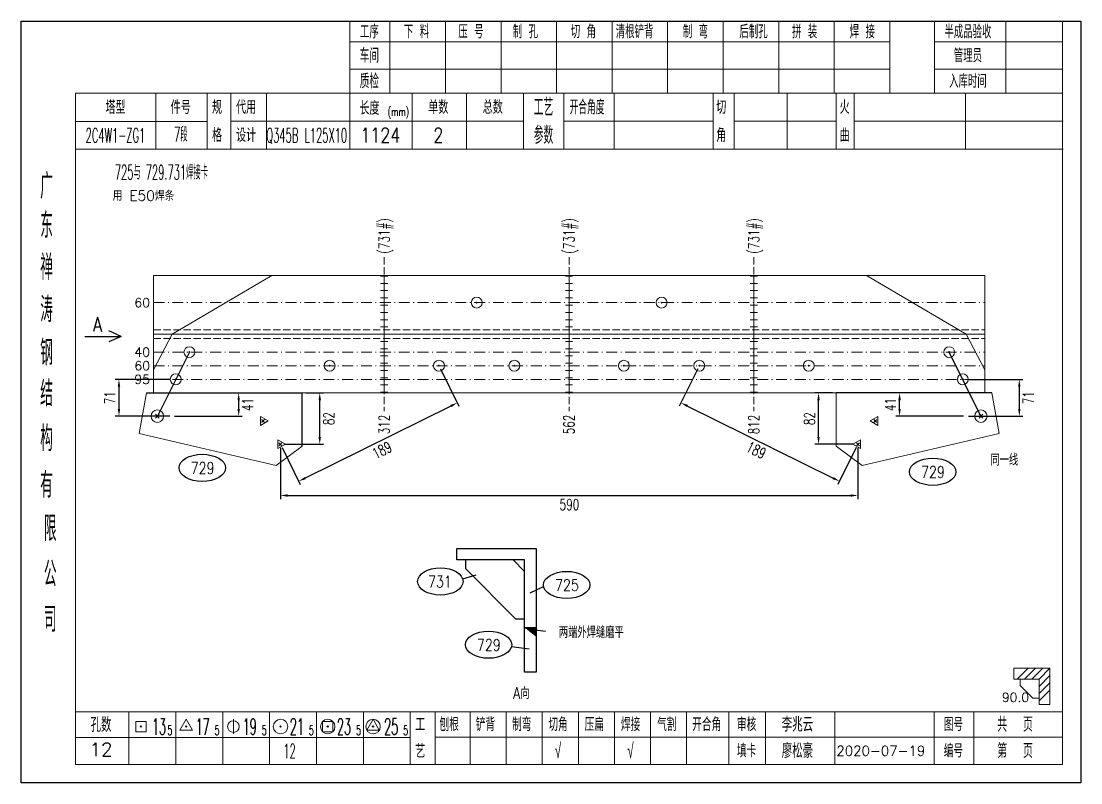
# Model space of a CAD drawing. Extents: x 154981 to 165753, y -86801 to -82885.
# Drawn here: x 164193.4 to 164485.5, y -83126.7 to -82916.7 of the extents above; entities that cross this region are included whole.
import ezdxf
from ezdxf.enums import TextEntityAlignment as Align

# ---------------------------------------------------------------- set-up
doc = ezdxf.new("R2010")
doc.units = 0
doc.header["$MEASUREMENT"] = 0
doc.linetypes.add('一点画线', pattern=[5.2, 3, -1, 0.2, -1])
doc.linetypes.add('虚线', pattern=[2.75, 2, -0.75])
doc.layers.get('0').update_dxf_attribs({"linetype": 'CONTINUOUS', "lineweight": 25})
doc.layers.get('Defpoints').update_dxf_attribs({"linetype": 'CONTINUOUS'})
for name, color, linetype, lineweight in [('1', 7, 'CONTINUOUS', 25), ('2', 7, 'CONTINUOUS', 25), ('4', 7, 'CONTINUOUS', 25), ('5', 7, 'CONTINUOUS', 25)]:
    doc.layers.add(name, color=color, linetype=linetype, lineweight=lineweight)
doc.styles.add('DimFont', font='simplex.shx', dxfattribs={"width": 0.8, "bigfont": 'gbhzfs.shx'})
doc.styles.get("Standard").update_dxf_attribs({"font": 'simplex.shx', "width": 0.7, "height": 3, "bigfont": 'gbhzfs.shx'})
doc.dimstyles.new('DHDxfDimStyleOpen30', dxfattribs={"dimtxt": 2.5, "dimasz": 2.5, "dimexe": 1.25, "dimexo": 0.625, "dimtad": 2, "dimtxsty": 'DimFont', "dimblk": 'OPEN30', "dimblk1": 'OPEN30', "dimblk2": 'OPEN30', "dimcen": 2.5, "dimadec": 0, "dimazin": 0, "dimtfac": 1, "dimtmove": 0, "dimatfit": 3, "dimfxl": 0, "dimarcsym": 0})

# ---------------------------------------------------------------- blocks, each defined once
blk = doc.blocks.new('孔21.5')
at = {"layer": '5', "color": 7, "linetype": 'Continuous', "lineweight": 13}
for p, q in [((-0.1, -0.1), (0.1, 0.1)), ((0.1, -0.1), (-0.1, 0.1))]:
    blk.add_line(p, q, dxfattribs=at)
blk.add_circle((0, 0), 1, dxfattribs=at)
blk = doc.blocks.new('*D538')
at = {"color": 0, "linetype": 'Continuous', "lineweight": -2}
for p, q in [((164309, -83012.58), (164314.05, -83022.8)), ((164311.82, -83022.79), (164271.67, -83042.66)), ((164265.27, -83034.22), (164270.32, -83044.44))]:
    blk.add_line(p, q, dxfattribs=at)
at = {"color": 0, "linetype": 'Continuous'}
for points in [[(164311.67, -83022.49), (164311.96, -83023.09), (164313.61, -83021.9)], [(164271.52, -83042.36), (164271.82, -83042.96), (164269.88, -83043.54)]]:
    blk.add_solid(points, dxfattribs=at)
at = {"layer": 'Defpoints', "color": 0, "linetype": 'Continuous'}
for p in [(164308.55, -83011.69), (164264.82, -83033.33), (164269.88, -83043.54)]:
    blk.add_point(p, dxfattribs=at)
at = {"color": 6, "linetype": 'Continuous', "insert": (164292.85, -83034.96), "char_height": 3, "attachment_point": 5, "rotation": 26.331}
blk.add_mtext('\\A1;189', dxfattribs=at)
blk = doc.blocks.new('*D536')
at = {"color": 0, "linetype": 'Continuous', "lineweight": -2}
for p, q in [((164271.83, -83019.19), (164276.68, -83019.19)), ((164275.68, -83031.33), (164275.68, -83021.19)), ((164265.82, -83033.33), (164276.68, -83033.33))]:
    blk.add_line(p, q, dxfattribs=at)
at = {"color": 0, "linetype": 'Continuous'}
for points in [[(164275.34, -83021.19), (164276.01, -83021.19), (164275.68, -83019.19)], [(164275.34, -83031.33), (164276.01, -83031.33), (164275.68, -83033.33)]]:
    blk.add_solid(points, dxfattribs=at)
at = {"layer": 'Defpoints', "color": 0, "linetype": 'Continuous'}
for p in [(164270.83, -83019.19), (164275.68, -83019.19), (164264.82, -83033.33)]:
    blk.add_point(p, dxfattribs=at)
at = {"color": 6, "linetype": 'Continuous', "insert": (164278.18, -83026.26), "char_height": 3, "attachment_point": 5, "rotation": 90}
blk.add_mtext('\\A1;82', dxfattribs=at)
blk = doc.blocks.new('板孔17.5')
at = {"layer": '5', "color": 7, "linetype": 'Continuous', "lineweight": 13}
for p, q in [((0, 1), (-0.866, -0.5)), ((-0.3, -0.3), (0.3, 0.3)), ((0.3, -0.3), (-0.3, 0.3)), ((0.866, -0.5), (0, 1)), ((-0.866, -0.5), (0.866, -0.5))]:
    blk.add_line(p, q, dxfattribs=at)
at = {"layer": '5', "color": 7, "linetype": 'Continuous', "lineweight": 0}
blk.add_circle((0, 0), 0.1, dxfattribs=at)
blk = doc.blocks.new('*D535')
at = {"color": 0, "linetype": 'Continuous', "lineweight": -2}
for p, q in [((164264.82, -83034.33), (164264.82, -83048.46)), ((164424.04, -83034.33), (164424.04, -83048.46)), ((164266.82, -83047.46), (164422.04, -83047.46))]:
    blk.add_line(p, q, dxfattribs=at)
at = {"color": 0, "linetype": 'Continuous'}
for points in [[(164266.82, -83047.13), (164266.82, -83047.8), (164264.82, -83047.46)], [(164422.04, -83047.13), (164422.04, -83047.8), (164424.04, -83047.46)]]:
    blk.add_solid(points, dxfattribs=at)
at = {"layer": 'Defpoints', "color": 0, "linetype": 'Continuous'}
for p in [(164264.82, -83033.33), (164424.04, -83033.33), (164424.04, -83047.46)]:
    blk.add_point(p, dxfattribs=at)
at = {"color": 6, "linetype": 'Continuous', "insert": (164344.52, -83049.96), "char_height": 3, "attachment_point": 5}
blk.add_mtext('\\A1;590', dxfattribs=at)
blk = doc.blocks.new('*D534')
at = {"color": 0, "linetype": 'Continuous', "lineweight": -2}
for p, q in [((164251.35, -83019.19), (164254.33, -83019.19)), ((164253.33, -83023.59), (164253.33, -83021.19)), ((164235.67, -83025.59), (164254.33, -83025.59))]:
    blk.add_line(p, q, dxfattribs=at)
at = {"color": 0, "linetype": 'Continuous'}
for points in [[(164253, -83021.19), (164253.66, -83021.19), (164253.33, -83019.19)], [(164253, -83023.59), (164253.66, -83023.59), (164253.33, -83025.59)]]:
    blk.add_solid(points, dxfattribs=at)
at = {"layer": 'Defpoints', "color": 0, "linetype": 'Continuous'}
for p in [(164250.35, -83019.19), (164253.33, -83019.19), (164234.67, -83025.59)]:
    blk.add_point(p, dxfattribs=at)
at = {"color": 6, "linetype": 'Continuous', "insert": (164255.83, -83022.39), "char_height": 3, "attachment_point": 5, "rotation": 90}
blk.add_mtext('\\A1;41', dxfattribs=at)
blk = doc.blocks.new('*D537')
at = {"color": 0, "linetype": 'Continuous', "lineweight": -2}
for p, q in [((164234.32, -83015.44), (164219.32, -83015.44)), ((164220.32, -83017.44), (164220.32, -83023.59)), ((164234.32, -83025.59), (164219.32, -83025.59))]:
    blk.add_line(p, q, dxfattribs=at)
at = {"color": 0, "linetype": 'Continuous'}
for points in [[(164219.99, -83017.44), (164220.66, -83017.44), (164220.32, -83015.44)], [(164219.99, -83023.59), (164220.66, -83023.59), (164220.32, -83025.59)]]:
    blk.add_solid(points, dxfattribs=at)
at = {"layer": 'Defpoints', "color": 0, "linetype": 'Continuous'}
for p in [(164235.32, -83015.44), (164220.32, -83025.59), (164235.32, -83025.59)]:
    blk.add_point(p, dxfattribs=at)
at = {"color": 6, "linetype": 'Continuous', "insert": (164217.82, -83020.51), "char_height": 3, "attachment_point": 5, "rotation": 90}
blk.add_mtext('\\A1;71', dxfattribs=at)
blk = doc.blocks.new('*D542')
at = {"color": 0, "linetype": 'Continuous', "lineweight": -2}
for p, q in [((164454.54, -83015.44), (164469.54, -83015.44)), ((164468.54, -83017.44), (164468.54, -83023.59)), ((164454.54, -83025.59), (164469.54, -83025.59))]:
    blk.add_line(p, q, dxfattribs=at)
at = {"color": 0, "linetype": 'Continuous'}
for points in [[(164468.21, -83017.44), (164468.87, -83017.44), (164468.54, -83015.44)], [(164468.21, -83023.59), (164468.87, -83023.59), (164468.54, -83025.59)]]:
    blk.add_solid(points, dxfattribs=at)
at = {"layer": 'Defpoints', "color": 0, "linetype": 'Continuous'}
for p in [(164453.54, -83015.44), (164453.54, -83025.59), (164468.54, -83025.59)]:
    blk.add_point(p, dxfattribs=at)
at = {"color": 6, "linetype": 'Continuous', "insert": (164471.04, -83020.51), "char_height": 3, "attachment_point": 5, "rotation": 90}
blk.add_mtext('\\A1;71', dxfattribs=at)
blk = doc.blocks.new('*D541')
at = {"color": 0, "linetype": 'Continuous', "lineweight": -2}
for p, q in [((164417.04, -83019.19), (164412.19, -83019.19)), ((164413.19, -83031.33), (164413.19, -83021.19)), ((164423.04, -83033.33), (164412.19, -83033.33))]:
    blk.add_line(p, q, dxfattribs=at)
at = {"color": 0, "linetype": 'Continuous'}
for points in [[(164412.85, -83021.19), (164413.52, -83021.19), (164413.19, -83019.19)], [(164412.85, -83031.33), (164413.52, -83031.33), (164413.19, -83033.33)]]:
    blk.add_solid(points, dxfattribs=at)
at = {"layer": 'Defpoints', "color": 0, "linetype": 'Continuous'}
for p in [(164413.19, -83019.19), (164418.04, -83019.19), (164424.04, -83033.33)]:
    blk.add_point(p, dxfattribs=at)
at = {"color": 6, "linetype": 'Continuous', "insert": (164410.69, -83026.26), "char_height": 3, "attachment_point": 5, "rotation": 90}
blk.add_mtext('\\A1;82', dxfattribs=at)
blk = doc.blocks.new('*D540')
at = {"color": 0, "linetype": 'Continuous', "lineweight": -2}
for p, q in [((164379.87, -83012.58), (164374.81, -83022.8)), ((164377.05, -83022.79), (164417.19, -83042.66)), ((164423.6, -83034.22), (164418.54, -83044.44))]:
    blk.add_line(p, q, dxfattribs=at)
at = {"color": 0, "linetype": 'Continuous'}
for points in [[(164377.19, -83022.49), (164376.9, -83023.09), (164375.25, -83021.9)], [(164417.34, -83042.36), (164417.05, -83042.96), (164418.99, -83043.54)]]:
    blk.add_solid(points, dxfattribs=at)
at = {"layer": 'Defpoints', "color": 0, "linetype": 'Continuous'}
for p in [(164380.31, -83011.69), (164424.04, -83033.33), (164418.99, -83043.54)]:
    blk.add_point(p, dxfattribs=at)
at = {"color": 6, "linetype": 'Continuous', "insert": (164396.01, -83034.96), "char_height": 3, "attachment_point": 5, "rotation": 333.669}
blk.add_mtext('\\A1;189', dxfattribs=at)
blk = doc.blocks.new('*D539')
at = {"color": 0, "linetype": 'Continuous', "lineweight": -2}
for p, q in [((164437.52, -83019.19), (164434.53, -83019.19)), ((164435.53, -83023.59), (164435.53, -83021.19)), ((164453.2, -83025.59), (164434.53, -83025.59))]:
    blk.add_line(p, q, dxfattribs=at)
at = {"color": 0, "linetype": 'Continuous'}
for points in [[(164435.2, -83021.19), (164435.87, -83021.19), (164435.53, -83019.19)], [(164435.2, -83023.59), (164435.87, -83023.59), (164435.53, -83025.59)]]:
    blk.add_solid(points, dxfattribs=at)
at = {"layer": 'Defpoints', "color": 0, "linetype": 'Continuous'}
for p in [(164435.53, -83019.19), (164438.52, -83019.19), (164454.2, -83025.59)]:
    blk.add_point(p, dxfattribs=at)
at = {"color": 6, "linetype": 'Continuous', "insert": (164433.03, -83022.39), "char_height": 3, "attachment_point": 5, "rotation": 90}
blk.add_mtext('\\A1;41', dxfattribs=at)
blk = doc.blocks.new('板孔21.5')
at = {"layer": '5', "color": 7, "linetype": 'Continuous', "lineweight": 13}
for p, q in [((-0.3, -0.3), (0.3, 0.3)), ((0.3, -0.3), (-0.3, 0.3))]:
    blk.add_line(p, q, dxfattribs=at)
blk.add_circle((0, 0), 1, dxfattribs=at)
blk = doc.blocks.new('CTJGK')
at = {"color": 6, "linetype": 'Continuous'}
for p, q in [((0, 209.97), (292.13, 209.97)), ((0, 0), (0, 209.97)), ((292.13, 209.97), (292.13, 0)), ((292.13, 0), (0, 0))]:
    blk.add_line(p, q, dxfattribs=at)

msp = doc.modelspace()

# ---------------------------------------------------------------- hatches: boundary and pattern name
at = {"linetype": 'Continuous'}
h = msp.add_hatch(dxfattribs=at)
h.set_pattern_fill('ANSI31', color=3, style=0)
h.set_pattern_definition([(135, (219863.97649, -60514.81953), (0.08838834765, 0.08838834765), [])])
h.paths.add_polyline_path([(164332.58637, -83083.91565), (164335.32578, -83086.17172), (164335.32578, -83083.91565)])

# ---------------------------------------------------------------- linework, layer by layer
at = {"color": 7, "linetype": 'Continuous', "lineweight": 18}
for p, q in [((164229.86666, -82986.78532), (164458.99666, -82986.78532)), ((164229.86666, -82986.78532), (164229.86666, -83019.18532)), ((164458.99666, -82986.78532), (164458.99666, -83019.18532)), ((164229.86666, -83002.98532), (164458.99666, -83002.98532))]:
    msp.add_line(p, q, dxfattribs=at)
at = {"color": 7, "linetype": 'Continuous', "lineweight": 13}
for p, q in [((164234.96297, -83002.98532), (164262.48303, -82986.78532)), ((164453.90036, -83002.98532), (164426.38029, -82986.78532)), ((164229.86666, -83012.83492), (164234.96297, -83002.98532)), ((164458.99666, -83012.83492), (164453.90036, -83002.98532))]:
    msp.add_line(p, q, dxfattribs=at)
at = {"color": 1, "linetype": '一点画线', "lineweight": 13}
for p, q in [((164229.86666, -82994.28532), (164458.99666, -82994.28532)), ((164229.86666, -83007.93532), (164458.99666, -83007.93532)), ((164229.86666, -83011.68532), (164458.99666, -83011.68532)), ((164229.86666, -83015.43532), (164458.99666, -83015.43532))]:
    msp.add_line(p, q, dxfattribs=at)
at = {"color": 3, "linetype": 'Continuous'}
for p, q in [((164220.97228, -83003.57959), (164217.51866, -83002.02528)), ((164210.89343, -83003.57959), (164220.97228, -83003.57959)), ((164220.97228, -83003.57959), (164217.51866, -83005.13391)), ((164239.73223, -83007.93532), (164230.90723, -83025.58532)), ((164457.9561, -83025.58532), (164449.21175, -83007.93532)), ((164227.88583, -83019.18532), (164270.8045, -83019.18532)), ((164270.8045, -83033.85274), (164270.8045, -83019.18532)), ((164460.9775, -83019.18532), (164418.05883, -83019.18532)), ((164315.14252, -83070.46004), (164318.82338, -83069.34053)), ((164333.7328, -83074.25123), (164337.40493, -83072.54983)), ((164332.58637, -83083.91565), (164335.32578, -83086.17172)), ((164335.02565, -83084.48262), (164337.95519, -83084.85994)), ((164328.51716, -83089.10656), (164333.4122, -83089.7493))]:
    msp.add_line(p, q, dxfattribs=at)
at = {"color": 6, "linetype": '虚线', "lineweight": 18}
for p, q in [((164229.86666, -83001.78532), (164458.99666, -83001.78532)), ((164229.86666, -83004.18532), (164458.99666, -83004.18532))]:
    msp.add_line(p, q, dxfattribs=at)
at = {"color": 6, "linetype": 'Continuous'}
for p, q in [((164315.84623, -83065.20073), (164315.84623, -83067.60073)), ((164332.16114, -83068.40073), (164328.96114, -83065.20073)), ((164329.76114, -83081.51565), (164315.84623, -83067.60073)), ((164332.16114, -83081.51565), (164329.76114, -83081.51565))]:
    msp.add_line(p, q, dxfattribs=at)
at = {"color": 3, "linetype": 'Continuous'}
for points in [[(164332.16114, -83065.20073), (164313.44623, -83065.20073), (164313.44623, -83062.0361), (164335.32578, -83062.0361), (164335.32578, -83065.20073)], [(164332.16114, -83062.0361), (164335.32578, -83062.0361), (164335.32578, -83083.91565), (164332.16114, -83083.91565), (164332.16114, -83065.20073)]]:
    msp.add_lwpolyline(points, dxfattribs=at)
msp.add_lwpolyline([(164332.16114, -83083.91565), (164335.32578, -83083.91565), (164335.32578, -83096.1445), (164332.16114, -83096.1445)], close=True, dxfattribs=at)
for centre, major_axis, ratio in [((164243.29252, -83039.83901), (-6.40191, 0), 0.58531875), ((164444.67168, -83040.9248), (-6.40191, 0), 0.58531875), ((164308.91627, -83071.14944), (-6.25704, 0), 0.598870525), ((164343.75969, -83072.12104), (-6.40191, 0), 0.58531875), ((164322.21898, -83088.59367), (-6.40191, 0), 0.58531875)]:
    msp.add_ellipse(centre, major_axis=major_axis, ratio=ratio, dxfattribs=at)
at = {"layer": '1', "color": 7, "linetype": 'Continuous', "lineweight": 18}
for p, q in [((164225.88627, -83030.38532), (164227.88583, -83019.18532)), ((164229.86666, -83019.18532), (164458.99666, -83019.18532)), ((164418.03666, -83019.18532), (164418.05883, -83033.85274)), ((164462.97706, -83030.38532), (164460.9775, -83019.18532)), ((164263.62569, -83039.21387), (164225.88627, -83030.38532)), ((164425.23764, -83039.21387), (164462.97706, -83030.38532)), ((164270.8045, -83033.85274), (164263.62569, -83039.21387)), ((164418.05883, -83033.85274), (164425.23764, -83039.21387))]:
    msp.add_line(p, q, dxfattribs=at)
at = {"layer": '2', "color": 216, "linetype": '虚线', "lineweight": 13}
for p, q in [((164293.43536, -82981.78532), (164293.43536, -83024.18532)), ((164344.39844, -82981.78532), (164344.39844, -83024.18532)), ((164395.36152, -82981.78532), (164395.36152, -83024.18532))]:
    msp.add_line(p, q, dxfattribs=at)
at = {"layer": '2', "color": 7, "linetype": 'Continuous', "lineweight": 13}
for p, q in [((164294.43536, -82986.98532), (164292.43536, -82986.98532)), ((164293.43536, -83002.98532), (164293.43536, -82986.78532)), ((164345.39844, -82986.98532), (164343.39844, -82986.98532)), ((164344.39844, -83002.98532), (164344.39844, -82986.78532)), ((164396.36152, -82986.98532), (164394.36152, -82986.98532)), ((164395.36152, -83002.98532), (164395.36152, -82986.78532)), ((164294.43536, -82988.98532), (164292.43536, -82988.98532)), ((164294.43536, -82990.98532), (164292.43536, -82990.98532)), ((164345.39844, -82988.98532), (164343.39844, -82988.98532)), ((164345.39844, -82990.98532), (164343.39844, -82990.98532)), ((164396.36152, -82988.98532), (164394.36152, -82988.98532)), ((164396.36152, -82990.98532), (164394.36152, -82990.98532)), ((164294.43536, -82992.98532), (164292.43536, -82992.98532)), ((164345.39844, -82992.98532), (164343.39844, -82992.98532)), ((164396.36152, -82992.98532), (164394.36152, -82992.98532)), ((164294.43536, -82994.98532), (164292.43536, -82994.98532)), ((164294.43536, -82996.98532), (164292.43536, -82996.98532)), ((164345.39844, -82994.98532), (164343.39844, -82994.98532)), ((164345.39844, -82996.98532), (164343.39844, -82996.98532)), ((164396.36152, -82994.98532), (164394.36152, -82994.98532)), ((164396.36152, -82996.98532), (164394.36152, -82996.98532)), ((164294.43536, -82998.98532), (164292.43536, -82998.98532)), ((164345.39844, -82998.98532), (164343.39844, -82998.98532)), ((164396.36152, -82998.98532), (164394.36152, -82998.98532)), ((164294.43536, -83000.98532), (164292.43536, -83000.98532)), ((164345.39844, -83000.98532), (164343.39844, -83000.98532)), ((164396.36152, -83000.98532), (164394.36152, -83000.98532)), ((164292.43536, -83004.98532), (164294.43536, -83004.98532)), ((164293.43536, -83002.98532), (164293.43536, -83019.18532)), ((164343.39844, -83004.98532), (164345.39844, -83004.98532)), ((164344.39844, -83002.98532), (164344.39844, -83019.18532)), ((164394.36152, -83004.98532), (164396.36152, -83004.98532)), ((164395.36152, -83002.98532), (164395.36152, -83019.18532)), ((164292.43536, -83006.98532), (164294.43536, -83006.98532)), ((164343.39844, -83006.98532), (164345.39844, -83006.98532)), ((164394.36152, -83006.98532), (164396.36152, -83006.98532)), ((164292.43536, -83008.98532), (164294.43536, -83008.98532)), ((164292.43536, -83010.98532), (164294.43536, -83010.98532)), ((164343.39844, -83008.98532), (164345.39844, -83008.98532)), ((164343.39844, -83010.98532), (164345.39844, -83010.98532)), ((164394.36152, -83008.98532), (164396.36152, -83008.98532)), ((164394.36152, -83010.98532), (164396.36152, -83010.98532)), ((164292.43536, -83012.98532), (164294.43536, -83012.98532)), ((164343.39844, -83012.98532), (164345.39844, -83012.98532)), ((164394.36152, -83012.98532), (164396.36152, -83012.98532)), ((164292.43536, -83014.98532), (164294.43536, -83014.98532)), ((164292.43536, -83016.98532), (164294.43536, -83016.98532)), ((164343.39844, -83014.98532), (164345.39844, -83014.98532)), ((164343.39844, -83016.98532), (164345.39844, -83016.98532)), ((164394.36152, -83014.98532), (164396.36152, -83014.98532)), ((164394.36152, -83016.98532), (164396.36152, -83016.98532)), ((164292.43536, -83018.98532), (164294.43536, -83018.98532)), ((164343.39844, -83018.98532), (164345.39844, -83018.98532)), ((164394.36152, -83018.98532), (164396.36152, -83018.98532)), ((164466.99666, -83095.08283), (164466.99666, -83098.08283)), ((164476.99666, -83095.08283), (164466.99666, -83095.08283)), ((164467.99666, -83098.08283), (164470.99666, -83095.08283)), ((164469.99666, -83098.08283), (164472.99666, -83095.08283)), ((164471.99666, -83098.08283), (164474.99666, -83095.08283)), ((164473.99666, -83098.08283), (164476.99666, -83095.08283)), ((164476.99666, -83105.08283), (164476.99666, -83095.08283)), ((164466.99666, -83098.08283), (164473.99666, -83098.08283)), ((164468.74666, -83098.08283), (164468.74666, -83099.83283)), ((164473.99666, -83100.08283), (164476.99666, -83097.08283)), ((164473.99666, -83098.08283), (164473.99666, -83105.08283)), ((164473.99666, -83102.08283), (164476.99666, -83099.08283)), ((164472.24666, -83103.33283), (164468.74666, -83099.83283)), ((164473.99666, -83104.08283), (164476.99666, -83101.08283)), ((164472.24666, -83103.33283), (164473.99666, -83103.33283)), ((164473.99666, -83105.08283), (164476.99666, -83105.08283))]:
    msp.add_line(p, q, dxfattribs=at)
at = {"layer": '4', "color": 1, "linetype": 'Continuous', "lineweight": 18}
for p, q in [((164485.49666, -82916.69733), (164193.36666, -82916.69733)), ((164193.36666, -82916.69733), (164193.36666, -83126.66733)), ((164283.99666, -82916.69733), (164283.99666, -82936.53733)), ((164295.02666, -82916.69733), (164295.02666, -82936.55733)), ((164310.33666, -82916.69733), (164310.33666, -82936.55733)), ((164325.65666, -82916.69733), (164325.65666, -82936.55733)), ((164340.96666, -82916.69733), (164340.96666, -82936.55733)), ((164356.27666, -82916.69733), (164356.27666, -82936.55733)), ((164371.58666, -82916.69733), (164371.58666, -82936.55733)), ((164386.90666, -82916.69733), (164386.90666, -82936.55733)), ((164402.21666, -82916.69733), (164402.21666, -82936.55733)), ((164417.52666, -82916.69733), (164417.52666, -82936.55733)), ((164432.83666, -82916.69733), (164432.83666, -82936.55733)), ((164432.83666, -82916.69733), (164432.83666, -82936.53733)), ((164445.11666, -82916.69733), (164445.11666, -82936.55733)), ((164464.86666, -82916.69733), (164464.86666, -82936.55733)), ((164480.44666, -82916.69733), (164480.44666, -82936.55733)), ((164485.49666, -82946.49733), (164485.49666, -82916.69733)), ((164432.83666, -82922.42733), (164283.99666, -82922.42733)), ((164480.44666, -82922.42733), (164445.11666, -82922.42733)), ((164432.83666, -82929.90733), (164283.99666, -82929.90733)), ((164480.44666, -82929.90733), (164445.11666, -82929.90733)), ((164480.44666, -82936.55733), (164208.37666, -82936.55733)), ((164208.37666, -82936.55733), (164208.37666, -83121.61733)), ((164230.49666, -82936.54733), (164230.49666, -82951.96733)), ((164244.64666, -82951.96733), (164244.64666, -82936.55733)), ((164251.14666, -82951.96733), (164251.14666, -82936.55733)), ((164261.01666, -82936.55733), (164261.01666, -82951.96733)), ((164283.99666, -82936.53733), (164283.99666, -82951.96733)), ((164301.11666, -82936.55733), (164301.11666, -82951.96733)), ((164316.16666, -82936.55733), (164316.16666, -82951.96733)), ((164331.86666, -82936.55733), (164331.86666, -82951.96733)), ((164342.92666, -82936.55733), (164342.92666, -82951.96733)), ((164356.87666, -82936.55733), (164356.87666, -82951.96733)), ((164384.17666, -82936.55733), (164384.17666, -82951.96733)), ((164389.93666, -82936.55733), (164389.93666, -82951.96733)), ((164404.55666, -82936.55733), (164404.55666, -82951.96733)), ((164418.01666, -82936.55733), (164418.01666, -82951.96733)), ((164423.00666, -82936.55733), (164423.00666, -82951.96733)), ((164453.74666, -82936.55733), (164453.74666, -82951.96733)), ((164480.44666, -83121.61733), (164480.44666, -82936.55733)), ((164244.64666, -82944.31733), (164208.37666, -82944.31733)), ((164331.86666, -82944.26733), (164251.14666, -82944.26733)), ((164342.92666, -82944.26733), (164384.17666, -82944.26733)), ((164389.93666, -82944.26733), (164418.01666, -82944.26733)), ((164423.00666, -82944.26733), (164480.62666, -82944.26733)), ((164485.49666, -83126.66733), (164485.49666, -82946.49733)), ((164480.62666, -82951.96733), (164208.37666, -82951.96733)), ((164208.37666, -83107.08733), (164480.44666, -83107.08733)), ((164223.06666, -83107.08733), (164223.06666, -83121.61733)), ((164235.99666, -83121.61733), (164235.99666, -83107.08733)), ((164248.92666, -83107.08733), (164248.92666, -83121.61733)), ((164261.84666, -83121.61733), (164261.84666, -83107.08733)), ((164274.77666, -83107.08733), (164274.77666, -83121.61733)), ((164287.70666, -83121.61733), (164287.70666, -83107.08733)), ((164300.62666, -83121.61733), (164300.62666, -83107.08733)), ((164307.49666, -83121.61733), (164307.49666, -83107.08733)), ((164317.15666, -83121.61733), (164317.15666, -83107.08733)), ((164327.09666, -83121.61733), (164327.09666, -83107.08733)), ((164337.03666, -83121.61733), (164337.03666, -83107.08733)), ((164346.98666, -83121.61733), (164346.98666, -83107.08733)), ((164356.92666, -83121.61733), (164356.92666, -83107.08733)), ((164366.86666, -83121.61733), (164366.86666, -83107.08733)), ((164376.81666, -83121.61733), (164376.81666, -83107.08733)), ((164388.45666, -83121.61733), (164388.45666, -83107.08733)), ((164398.60666, -83121.61733), (164398.60666, -83107.08733)), ((164417.66666, -83121.61733), (164417.66666, -83107.08733)), ((164445.04666, -83121.61733), (164445.04666, -83107.08733)), ((164456.00666, -83121.61733), (164456.00666, -83107.08733)), ((164300.62666, -83114.21733), (164208.37666, -83114.21733)), ((164307.45666, -83114.05733), (164480.44666, -83114.05733)), ((164208.37666, -83121.61733), (164480.44666, -83121.61733)), ((164193.36666, -83126.66733), (164485.49666, -83126.66733))]:
    msp.add_line(p, q, dxfattribs=at)
at = {"layer": '4', "color": 7, "linetype": 'Continuous', "lineweight": 13}
for p, q in [((164224.95266, -83109.75333), (164227.78066, -83109.75333)), ((164224.95266, -83112.58133), (164224.95266, -83109.75333)), ((164226.56666, -83111.36733), (164226.16666, -83110.96733)), ((164226.16666, -83111.36733), (164226.56666, -83110.96733)), ((164227.78066, -83109.75333), (164227.78066, -83112.58133)), ((164238.86666, -83109.16733), (164237.13466, -83112.16733)), ((164239.06666, -83111.36733), (164238.66666, -83110.96733)), ((164238.66666, -83111.36733), (164239.06666, -83110.96733)), ((164240.59866, -83112.16733), (164238.86666, -83109.16733)), ((164251.86666, -83109.16733), (164251.86666, -83113.16733)), ((164265.06666, -83111.36733), (164264.66666, -83110.96733)), ((164264.66666, -83111.36733), (164265.06666, -83110.96733)), ((164276.45266, -83109.75333), (164279.28066, -83109.75333)), ((164276.45266, -83112.58133), (164276.45266, -83109.75333)), ((164278.06666, -83111.36733), (164277.66666, -83110.96733)), ((164277.66666, -83111.36733), (164278.06666, -83110.96733)), ((164279.28066, -83109.75333), (164279.28066, -83112.58133)), ((164290.36666, -83109.16733), (164288.63466, -83112.16733)), ((164290.56666, -83111.36733), (164290.16666, -83110.96733)), ((164290.16666, -83111.36733), (164290.56666, -83110.96733)), ((164292.09866, -83112.16733), (164290.36666, -83109.16733)), ((164227.78066, -83112.58133), (164224.95266, -83112.58133)), ((164237.13466, -83112.16733), (164240.59866, -83112.16733)), ((164279.28066, -83112.58133), (164276.45266, -83112.58133)), ((164288.63466, -83112.16733), (164292.09866, -83112.16733))]:
    msp.add_line(p, q, dxfattribs=at)
for centre, radius in [((164251.86666, -83111.16733), 1.6), ((164264.86666, -83111.16733), 2), ((164277.86666, -83111.16733), 2), ((164290.36666, -83111.16733), 2)]:
    msp.add_circle(centre, radius, dxfattribs=at)
at = {"layer": '5', "color": 7, "linetype": 'Continuous', "lineweight": 18}
msp.add_line((164229.86666, -83019.18532), (164458.99666, -83019.18532), dxfattribs=at)

# ---------------------------------------------------------------- block references
at = {"color": 0, "linetype": 'Continuous'}
msp.add_blockref('CTJGK', (164193.36666, -83126.66733), dxfattribs=at)
at = {"color": 4, "linetype": 'Continuous', "lineweight": 9, "xscale": 1.5, "yscale": 1.5, "zscale": 1.5}
for p in [(164318.95013, -82994.28532), (164369.9132, -82994.28532)]:
    msp.add_blockref('孔21.5', p, dxfattribs=at)
at = {"layer": '1', "color": 4, "linetype": 'Continuous', "lineweight": 9, "xscale": 1.5, "yscale": 1.5, "zscale": 1.5}
for p in [(164239.73223, -83007.93532), (164449.21175, -83007.93532), (164278.38352, -83011.68532), (164308.55366, -83011.68532), (164329.34659, -83011.68532), (164359.51674, -83011.68532), (164380.30967, -83011.68532), (164410.47981, -83011.68532), (164235.98223, -83015.43532), (164452.96175, -83015.43532)]:
    msp.add_blockref('孔21.5', p, dxfattribs=at)
at = {"layer": '1', "color": 7, "linetype": 'Continuous', "lineweight": 13}
for name, p, xscale, yscale, zscale, rotation in [('板孔21.5', (164230.90723, -83025.58532), -1.720000000001164, 1.720000000001164, 1.72, 270), ('板孔17.5', (164260.03533, -83026.9184), -1.400000000008731, 1.400000000008731, 1.4, 270), ('板孔17.5', (164428.828, -83026.9184), 1.400000000008731, 1.400000000008731, 1.4, 90), ('板孔21.5', (164457.9561, -83025.58532), 1.720000000001164, 1.720000000001164, 1.72, 90), ('板孔17.5', (164264.82184, -83033.32833), -1.400000000008731, 1.400000000008731, 1.4, 270), ('板孔17.5', (164424.04149, -83033.32833), 1.400000000008731, 1.400000000008731, 1.4, 90)]:
    msp.add_blockref(name, p, dxfattribs=dict(at, xscale=xscale, yscale=yscale, zscale=zscale, rotation=rotation))

# ---------------------------------------------------------------- texts
at = {"color": 7, "linetype": 'Continuous', "lineweight": 13}
for s, p in [('60', (164228.86666, -82994.28532)), ('40', (164228.86666, -83007.93532)), ('60', (164228.86666, -83011.68532)), ('95', (164228.86666, -83015.43532))]:
    msp.add_text(s, height=2.5, dxfattribs=at).set_placement(p, align=Align.MIDDLE_RIGHT)
at = {"layer": '2', "color": 6, "linetype": 'Continuous', "lineweight": 13}
msp.add_text('用 E50焊条', height=2.8, dxfattribs=at).set_placement((164227.07561, -82964.79718), align=Align.MIDDLE_CENTER)
at = {"layer": '2', "color": 7, "linetype": 'Continuous', "lineweight": 13, "width": 0.7}
for p in [(164293.43536, -82980.78532), (164344.39844, -82980.78532), (164395.36152, -82980.78532)]:
    msp.add_text('(731#)', height=3, rotation=90, dxfattribs=at).set_placement(p, align=Align.MIDDLE_LEFT)
for s, p in [('312', (164293.43536, -83025.18532)), ('562', (164344.39844, -83025.18532)), ('812', (164395.36152, -83025.18532))]:
    msp.add_text(s, height=3, rotation=90, dxfattribs=at).set_placement(p, align=Align.MIDDLE_RIGHT)
at = {"layer": '2', "color": 7, "linetype": 'Continuous', "lineweight": 13}
msp.add_text('90.0', height=2.5, dxfattribs=at).set_placement((164471.24666, -83105.08283), align=Align.BOTTOM_RIGHT)
at = {"layer": '4', "color": 1, "linetype": 'Continuous', "lineweight": 25}
for s, height, width, p in [('工序', 3.7, 0.7, (164289.36666, -82919.56733)), ('下 料', 3.7, 0.7, (164302.36666, -82919.56733)), ('压 号', 3.7, 0.7, (164317.36666, -82919.56733)), ('制 孔', 3.7, 0.7, (164332.36666, -82919.56733)), ('切 角', 3.7, 0.7, (164348.36666, -82919.56733)), ('清根铲背 ', 3.7, 0.7, (164363.36666, -82919.56733)), (' 制 弯', 3.7, 0.7, (164378.36666, -82919.56733)), (' 后制孔', 3.7, 0.7, (164394.36666, -82919.56733)), ('拼 装', 3.7, 0.7, (164409.36666, -82919.56733)), (' 焊 接', 3.7, 0.7, (164424.36666, -82919.56733)), ('半成品验收', 3.7, 0.7, (164454.36666, -82919.56733)), ('车间', 4, 0.7, (164289.36666, -82926.16733)), ('管理员', 3.7, 0.7, (164454.36666, -82926.16733)), ('质检', 4, 0.7, (164289.36666, -82933.22733)), ('入库时间', 3.7, 0.7, (164454.36666, -82933.22733)), ('工艺', 4.8, 0.7, (164337.36666, -82940.40733)), ('开合角度', 4, 0.6, (164349.36666, -82940.40733)), ('(mm)', 2.24, 0.7, (164297.36666, -82941.66733)), ('2C4W1-ZG1', 4, 0.5, (164219.36666, -82948.14733)), ('7段', 4, 0.5, (164237.36666, -82947.89733)), ('Q345B', 4, 0.5, (164265.36666, -82948.16733)), ('L125X10', 4, 0.5, (164277.36666, -82948.16733)), ('1124', 4, 0.8, (164292.36666, -82948.11733)), ('2', 4, 0.8, (164308.36666, -82948.11733)), ('参数', 4.8, 0.7, (164337.36666, -82948.11733)), ('广', 6.96, 0.7, (164200.36666, -82962.19733)), ('东', 6.96, 0.7, (164200.36666, -82972.98733)), ('禅', 6.96, 0.7, (164200.36666, -82984.57733)), ('涛', 6.96, 0.7, (164200.36666, -82996.17733)), ('钢', 6.96, 0.7, (164200.36666, -83008.06733)), ('结', 6.96, 0.7, (164200.36666, -83019.37733)), ('构', 6.96, 0.7, (164200.36666, -83031.75733)), ('有', 6.96, 0.7, (164200.36666, -83044.56733)), ('限', 6.96, 0.7, (164201.36666, -83056.56733)), ('公', 6.96, 0.7, (164201.36666, -83069.10733)), ('司', 6.96, 0.7, (164201.36666, -83081.58733)), ('13', 4.47, 0.5, (164231.36666, -83111.16733)), ('5', 2.68, 0.6, (164234.36666, -83112.16733)), ('17', 4.47, 0.5, (164243.36666, -83111.16733)), ('5', 2.68, 0.6, (164247.36666, -83112.16733)), ('19', 4.47, 0.5, (164256.36666, -83111.16733)), ('5', 2.68, 0.6, (164260.36666, -83112.16733)), ('21', 4.47, 0.5, (164269.36666, -83111.16733)), ('5', 2.68, 0.6, (164273.36666, -83112.16733)), ('23', 4.47, 0.5, (164282.36666, -83111.16733)), ('5', 2.68, 0.6, (164286.36666, -83112.16733)), ('25', 4.47, 0.5, (164295.36666, -83111.16733)), ('5', 2.68, 0.6, (164299.36666, -83112.16733)), ('刨根', 3.7, 0.8, (164311.36666, -83110.56733)), ('铲背', 3.7, 0.8, (164321.36666, -83110.56733)), ('制弯', 3.7, 0.8, (164331.36666, -83110.56733)), ('切角', 3.7, 0.8, (164341.36666, -83110.56733)), ('压扁', 3.7, 0.8, (164351.36666, -83110.56733)), ('焊接', 3.7, 0.8, (164361.36666, -83110.56733)), ('气割', 3.7, 0.8, (164371.36666, -83110.56733)), ('开合角', 3.7, 0.8, (164382.36666, -83110.56733)), ('审核', 3.7, 0.8, (164393.36666, -83110.56733)), ('图号', 3.7, 0.8, (164450.36666, -83110.56733)), ('共  页', 4, 0.8, (164467.36666, -83110.56733)), ('12', 4, 0.5, (164267.36666, -83117.91733)), ('√', 4, 0.6, (164341.36666, -83117.83733)), ('√', 4, 0.6, (164361.36666, -83117.83733)), ('填卡', 3.7, 0.8, (164393.36666, -83117.83733)), ('编号', 3.7, 0.8, (164450.36666, -83117.83733)), ('第  页', 4, 0.8, (164467.36666, -83117.83733))]:
    msp.add_text(s, height=height, dxfattribs=dict(at, width=width)).set_placement(p, align=Align.MIDDLE_CENTER)
for s, height, p in [('塔型', 3.7, (164219.36666, -82940.43733)), ('件号', 3.7, (164237.36666, -82940.43733)), ('规', 3.7, (164247.36666, -82940.40733)), ('代用', 3.7, (164255.36666, -82940.40733)), ('长度', 3.7, (164289.36666, -82940.66733)), ('单数', 3.7, (164308.36666, -82940.40733)), ('总数', 3.7, (164323.36666, -82940.40733)), ('切', 3.7, (164386.36666, -82940.40733)), ('火', 3.7, (164420.36666, -82940.40733)), ('格', 3.7, (164247.36666, -82948.11733)), ('设计', 3.7, (164255.36666, -82948.11733)), ('角', 3.7, (164386.36666, -82948.11733)), ('曲', 3.7, (164420.36666, -82948.11733)), ('孔数', 4, (164215.36666, -83110.64733)), ('工', 3.7, (164303.36666, -83110.56733)), ('李兆云', 4, (164407.36666, -83110.56733)), ('12', 3.7, (164215.36666, -83117.47733)), ('艺', 3.7, (164303.36666, -83117.91733)), ('廖松豪', 4, (164407.36666, -83117.83733)), ('2020-07-19', 2.7, (164430.36666, -83117.83733))]:
    msp.add_text(s, height=height, dxfattribs=at).set_placement(p, align=Align.MIDDLE_CENTER)
at = {"layer": '4', "color": 3, "linetype": 'Continuous', "lineweight": 25, "width": 0.5}
msp.add_text('725与 729.731焊接卡', height=4, dxfattribs=at).set_placement((164232.01518, -82958.33729), align=Align.MIDDLE_CENTER)
at = {"layer": '4', "color": 6, "linetype": 'Continuous', "lineweight": 25, "width": 0.8}
for s, height, p in [('A', 4, (164214.37936, -83000.26391)), ('同一线', 3.2, (164464.40424, -83037.6169)), ('729', 3.2, (164243.36328, -83039.90162)), ('729', 3.2, (164444.74244, -83040.98741)), ('731', 3.2, (164308.80729, -83071.18211)), ('725', 3.2, (164343.83045, -83072.18366)), ('两端外焊缝磨平', 3.2, (164350.54465, -83085.16095)), ('729', 3.2, (164322.28973, -83088.65628)), ('A向', 3.2, (164331.28582, -83101.9391))]:
    msp.add_text(s, height=height, dxfattribs=at).set_placement(p, align=Align.MIDDLE_CENTER)

# ---------------------------------------------------------------- dimensions: what is measured, and where the dimension line sits
at = {"color": 3, "linetype": 'Continuous'}
for p1, p2, distance, text, picture, middle in [((164308.55366, -83011.68532), (164264.82184, -83033.32833), 11.39839, '189', '*D538', (164292.85245, -83034.96321)), ((164380.30967, -83011.68532), (164424.04149, -83033.32833), -11.39839, '189', '*D540', (164396.01088, -83034.96321)), ((164235.32214, -83015.43532), (164235.32214, -83025.58532), -15.00021, '71', '*D537', (164217.82193, -83020.51032)), ((164453.54119, -83015.43532), (164453.54119, -83025.58532), 15.00021, '71', '*D542', (164471.0414, -83020.51032))]:
    dim = msp.add_aligned_dim(p1=p1, p2=p2, distance=distance, text=text, dimstyle='DHDxfDimStyleOpen30', override={"dimtxt": 0.18, "dimasz": 2, "dimexe": 1, "dimexo": 1, "dimgap": 1, "dimtoh": 1, "dimdec": 4, "dimzin": 0, "dimdsep": 46, "dimtxsty": 'Standard', "dimcen": 0.09, "dimclrt": 6, "dimtdec": 4, "dimtofl": 0, "dimtolj": 1, "dimtzin": 0}, dxfattribs=at)
    dim.commit()
    dim.dimension.update_dxf_attribs({"geometry": picture, "text_midpoint": middle})
for base, p1, p2, text, picture, middle in [((164253.32877, -83019.18532), (164234.66666, -83025.58532), (164250.34666, -83019.18532), '41', '*D534', (164255.82877, -83022.38532)), ((164275.67703, -83019.18532), (164264.82184, -83033.32833), (164270.82666, -83019.18532), '82', '*D536', (164278.17703, -83026.25683)), ((164413.1863, -83019.18532), (164424.04149, -83033.32833), (164418.03666, -83019.18532), '82', '*D541', (164410.6863, -83026.25683)), ((164435.53456, -83019.18532), (164454.19666, -83025.58532), (164438.51666, -83019.18532), '41', '*D539', (164433.03456, -83022.38532))]:
    dim = msp.add_linear_dim(base=base, p1=p1, p2=p2, angle=90, text=text, dimstyle='DHDxfDimStyleOpen30', override={"dimtxt": 0.18, "dimasz": 2, "dimexe": 1, "dimexo": 1, "dimgap": 1, "dimtoh": 1, "dimdec": 4, "dimzin": 0, "dimdsep": 46, "dimtxsty": 'Standard', "dimcen": 0.09, "dimclrt": 6, "dimtdec": 4, "dimtofl": 0, "dimtolj": 1, "dimtzin": 0}, dxfattribs=at)
    dim.commit()
    dim.dimension.update_dxf_attribs({"geometry": picture, "text_midpoint": middle})
dim = msp.add_linear_dim(base=(164424.04149, -83047.46411), p1=(164264.82184, -83033.32833), p2=(164424.04149, -83033.32833), angle=0, text='590', dimstyle='DHDxfDimStyleOpen30', override={"dimtxt": 0.18, "dimasz": 2, "dimexe": 1, "dimexo": 1, "dimgap": 1, "dimtoh": 1, "dimdec": 4, "dimzin": 0, "dimdsep": 46, "dimtxsty": 'Standard', "dimcen": 0.09, "dimclrt": 6, "dimtdec": 4, "dimtofl": 0, "dimtolj": 1, "dimtzin": 0}, dxfattribs=at)
dim.commit()
dim.dimension.update_dxf_attribs({"geometry": '*D535', "text_midpoint": (164344.52369, -83047.46411), "dimtype": 161})

doc.saveas('drawing.dxf')
